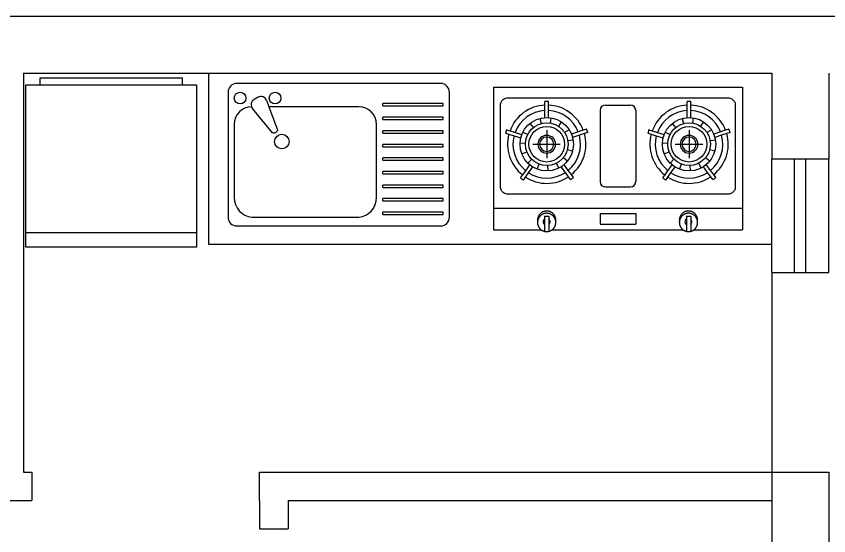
# Model space of a CAD drawing. Header units: centimetres. Extents: x 961 to 1761, y 3059 to 3784.
# Drawn here: x 1330.8 to 1616.3, y 3602 to 3784.4 of the extents above; entities that cross this region are included whole.
import ezdxf

# ---------------------------------------------------------------- set-up
doc = ezdxf.new("R2010")
doc.units = ezdxf.units.CM
doc.layers.add('傢俱', color=7, linetype='Continuous', plot=False)

# ---------------------------------------------------------------- blocks, each defined once
blk = doc.blocks.new('冰箱')
for p, q in [((-25.63, -4.06), (-25.63, -1.56)), ((-25.63, -1.56), (24.4, -1.56)), ((24.4, -4.06), (24.4, -1.56)), ((-30.61, -4.06), (-25.63, -4.06)), ((-30.61, -59.06), (-30.61, -4.06)), ((-25.63, -4.06), (24.4, -4.06)), ((24.4, -4.06), (29.39, -4.06)), ((29.39, -4.06), (29.39, -59.06)), ((29.39, -56.06), (-30.61, -56.06)), ((-30.61, -61.06), (-30.61, -59.06)), ((29.39, -59.06), (29.39, -61.06)), ((29.39, -61.06), (-30.61, -61.06))]:
    blk.add_line(p, q)
blk = doc.blocks.new('K2')
at = {"color": 0}
for p, q in [((36.94, 48.08), (-34.7, 48.08)), ((-37.78, 45), (-37.78, 1.15)), ((-27.18, 43.23), (-28.61, 42.4)), ((40.02, 1.15), (40.02, 45)), ((-24.24, 42.17), (-23.38, 39.88)), ((37.82, 41.01), (16.61, 41.01)), ((16.61, 40.18), (16.61, 41.01)), ((16.61, 40.18), (37.82, 40.18)), ((37.82, 40.18), (37.82, 41.01)), ((-22.12, 30.76), (-29.17, 39.32)), ((8.23, 39.88), (-23.38, 39.88)), ((-23.38, 39.88), (-20.34, 31.78)), ((37.82, 36.24), (16.61, 36.24)), ((16.61, 35.41), (16.61, 36.24)), ((16.61, 35.41), (37.82, 35.41)), ((37.82, 35.41), (37.82, 36.24)), ((-35.59, 33.72), (-35.59, 8.08)), ((-20.47, 31.42), (-20.57, 31.26)), ((-20.4, 31.6), (-20.47, 31.42)), ((-20.34, 31.78), (-20.4, 31.6)), ((14.38, 8.08), (14.38, 33.72)), ((37.82, 31.48), (16.61, 31.48)), ((16.61, 30.65), (16.61, 31.48)), ((37.82, 30.65), (37.82, 31.48)), ((-21.93, 30.71), (-22.12, 30.76)), ((-21.74, 30.69), (-21.93, 30.71)), ((-21.55, 30.69), (-21.74, 30.69)), ((-21.36, 30.73), (-21.55, 30.69)), ((-21.17, 30.79), (-21.36, 30.73)), ((-21, 30.87), (-21.17, 30.79)), ((-20.84, 30.98), (-21, 30.87)), ((-20.7, 31.11), (-20.84, 30.98)), ((-20.57, 31.26), (-20.7, 31.11)), ((16.61, 30.65), (37.82, 30.65)), ((37.82, 26.71), (16.61, 26.71)), ((16.61, 25.88), (16.61, 26.71)), ((16.61, 25.88), (37.82, 25.88)), ((37.82, 25.88), (37.82, 26.71)), ((37.82, 21.95), (16.61, 21.95)), ((16.61, 21.12), (16.61, 21.95)), ((16.61, 21.12), (37.82, 21.12)), ((37.82, 21.12), (37.82, 21.95)), ((37.82, 17.18), (16.61, 17.18)), ((16.61, 16.35), (16.61, 17.18)), ((37.82, 16.35), (37.82, 17.18)), ((16.61, 16.35), (37.82, 16.35)), ((37.82, 12.42), (16.61, 12.42)), ((16.61, 11.59), (16.61, 12.42)), ((16.61, 11.59), (37.82, 11.59)), ((37.82, 11.59), (37.82, 12.42)), ((37.82, 7.65), (16.61, 7.65)), ((16.61, 6.82), (16.61, 7.65)), ((16.61, 6.82), (37.82, 6.82)), ((37.82, 6.82), (37.82, 7.65)), ((37.82, 2.89), (16.61, 2.89)), ((16.61, 2.06), (16.61, 2.89)), ((37.82, 2.06), (37.82, 2.89)), ((-29.44, 1.15), (8.23, 1.15)), ((16.61, 2.06), (37.82, 2.06)), ((-34.7, -1.93), (36.94, -1.93))]:
    blk.add_line(p, q, dxfattribs=at)
for centre, radius in [((-33.54, 42.95), 2.05), ((-21.23, 42.95), 2.05), ((-18.87, 27.67), 2.56)]:
    blk.add_circle(centre, radius, dxfattribs=at)
for centre, radius, start, end in [((-34.7, 45), 3.08, 90, 180), ((36.94, 45), 3.08, 360, 90), ((-26.16, 41.45), 2.05, 20.5377, 120), ((-27.59, 40.63), 2.05, 120, 219.4623), ((-29.44, 33.72), 6.15, 90, 180), ((8.23, 33.72), 6.15, 0, 90), ((-28.73, 7.97), 6.86, 179.0955, 264.1006), ((7.53, 7.97), 6.86, 275.8994, 0.9045), ((-34.7, 1.15), 3.08, 180, 270), ((36.94, 1.15), 3.08, 270, 0)]:
    blk.add_arc(centre, radius, start, end, dxfattribs=at)
blk = doc.blocks.new('水槽')
blk.add_blockref('K2', (-1.12, -48.08))
blk = doc.blocks.new('瓦斯爐')
for p, q in [((-43.75, 0), (43.75, 0)), ((-43.75, 0), (-43.75, -42.5)), ((43.75, 0), (43.75, -42.5)), ((-41.23, -5.92), (-41.16, -5.6)), ((-41.16, -5.6), (-41.06, -5.29)), ((-41.06, -5.29), (-40.92, -5)), ((-40.92, -5), (-40.73, -4.73)), ((-40.73, -4.73), (-40.52, -4.48)), ((-40.52, -4.48), (-40.27, -4.27)), ((-40.27, -4.27), (-40, -4.08)), ((-40, -4.08), (-39.71, -3.94)), ((-39.71, -3.94), (-39.4, -3.84)), ((-39.4, -3.84), (-39.08, -3.77)), ((-39.08, -3.77), (-38.75, -3.75)), ((-38.75, -3.75), (38.75, -3.75)), ((-25.63, -6.26), (-25.63, -5.01)), ((-24.38, -6.26), (-24.38, -5.01)), ((24.37, -6.26), (24.37, -5.01)), ((25.62, -6.26), (25.62, -5.01)), ((38.75, -3.75), (39.08, -3.77)), ((39.08, -3.77), (39.4, -3.84)), ((39.4, -3.84), (39.71, -3.94)), ((39.71, -3.94), (40, -4.08)), ((40, -4.08), (40.27, -4.27)), ((40.27, -4.27), (40.52, -4.48)), ((40.52, -4.48), (40.73, -4.73)), ((40.73, -4.73), (40.92, -5)), ((40.92, -5), (41.06, -5.29)), ((41.06, -5.29), (41.16, -5.6)), ((41.16, -5.6), (41.23, -5.92)), ((-41.25, -6.25), (-41.23, -5.92)), ((-41.25, -35), (-41.25, -6.25)), ((-25.63, -8.14), (-25.63, -6.26)), ((-25.63, -10.65), (-25.63, -8.14)), ((-24.38, -8.14), (-24.38, -6.26)), ((-24.38, -10.65), (-24.38, -8.14)), ((-6.25, -8.13), (-6.25, -33.12)), ((-4.38, -6.25), (4.38, -6.25)), ((6.25, -8.13), (6.25, -33.12)), ((24.37, -8.14), (24.37, -6.26)), ((24.37, -10.65), (24.37, -8.14)), ((25.62, -8.14), (25.62, -6.26)), ((25.62, -10.65), (25.62, -8.14)), ((41.23, -5.92), (41.25, -6.25)), ((41.25, -6.25), (41.25, -35)), ((-27.43, -10.94), (-26.94, -12.76)), ((-23.53, -10.74), (-23.83, -12.59)), ((22.57, -10.94), (23.06, -12.76)), ((26.47, -10.74), (26.17, -12.59)), ((-30.9, -12.71), (-29.72, -14.17)), ((-19.89, -12.14), (-20.92, -13.71)), ((19.1, -12.71), (20.28, -14.17)), ((30.11, -12.14), (29.08, -13.71)), ((-39.49, -16.07), (-39.48, -16.08)), ((-39.48, -16.08), (-38.29, -16.46)), ((-39.11, -14.88), (-39.1, -14.89)), ((-39.1, -14.89), (-37.91, -15.26)), ((-38.29, -16.46), (-36.5, -17.02)), ((-37.91, -15.26), (-36.12, -15.83)), ((-36.5, -17.02), (-34.11, -17.78)), ((-36.12, -15.83), (-33.73, -16.58)), ((-33.35, -15.74), (-31.68, -16.6)), ((-25, -15.05), (-25, -16.87)), ((-25, -16.87), (-25, -17.5)), ((-17.14, -14.89), (-18.71, -15.92)), ((-13.95, -15.65), (-16.32, -16.45)), ((-13.55, -16.84), (-15.93, -17.63)), ((-12.17, -15.06), (-13.95, -15.65)), ((-11.77, -16.24), (-13.55, -16.84)), ((-10.98, -14.66), (-12.17, -15.06)), ((-10.59, -15.85), (-11.77, -16.24)), ((-10.97, -14.66), (-10.98, -14.66)), ((-10.57, -15.84), (-10.59, -15.85)), ((10.51, -16.07), (10.52, -16.08)), ((10.52, -16.08), (11.71, -16.46)), ((10.89, -14.88), (10.9, -14.89)), ((10.9, -14.89), (12.09, -15.26)), ((11.71, -16.46), (13.5, -17.02)), ((12.09, -15.26), (13.88, -15.83)), ((13.5, -17.02), (15.89, -17.78)), ((13.88, -15.83), (16.27, -16.58)), ((16.65, -15.74), (18.32, -16.6)), ((25, -15.05), (25, -16.87)), ((25, -16.87), (25, -17.5)), ((32.86, -14.89), (31.29, -15.92)), ((36.05, -15.65), (33.68, -16.45)), ((36.45, -16.84), (34.07, -17.63)), ((37.83, -15.06), (36.05, -15.65)), ((38.23, -16.24), (36.45, -16.84)), ((39.02, -14.66), (37.83, -15.06)), ((39.41, -15.85), (38.23, -16.24)), ((39.03, -14.66), (39.02, -14.66)), ((39.43, -15.84), (39.41, -15.85)), ((-34.36, -19.51), (-32.49, -19.61)), ((-25, -17.5), (-25, -22.5)), ((-15.74, -18.53), (-17.59, -18.83)), ((15.64, -19.51), (17.51, -19.61)), ((25, -17.5), (25, -22.5)), ((34.26, -18.53), (32.41, -18.83)), ((-33.75, -23.36), (-32, -22.69)), ((-29.95, -20), (-28.13, -20)), ((-28.13, -20), (-27.5, -20)), ((-27.5, -20), (-22.5, -20)), ((-25, -22.5), (-25, -23.12)), ((-22.5, -20), (-21.88, -20)), ((-21.88, -20), (-20.26, -20)), ((-15.94, -22.43), (-17.76, -21.94)), ((16.25, -23.36), (18, -22.69)), ((20.16, -20), (21.87, -20)), ((21.87, -20), (22.5, -20)), ((22.5, -20), (27.5, -20)), ((25, -22.5), (25, -23.12)), ((27.5, -20), (28.12, -20)), ((28.12, -20), (29.84, -20)), ((34.06, -22.43), (32.24, -21.94)), ((-31.63, -26.63), (-30.3, -25.3)), ((-25, -23.12), (-25, -24.95)), ((-17.71, -25.9), (-19.17, -24.72)), ((18.37, -26.63), (19.7, -25.3)), ((25, -23.12), (25, -24.95)), ((32.29, -25.9), (30.83, -24.72)), ((-32.4, -29.29), (-30.95, -27.25)), ((-31.38, -30.01), (-29.93, -27.97)), ((-28.36, -28.75), (-27.69, -27)), ((-24.51, -29.36), (-24.61, -27.49)), ((-20.74, -28.35), (-21.6, -26.68)), ((-18.46, -29.91), (-19.94, -27.89)), ((-17.45, -29.17), (-18.94, -27.15)), ((17.6, -29.29), (19.05, -27.25)), ((18.62, -30.01), (20.07, -27.97)), ((21.64, -28.75), (22.31, -27)), ((25.49, -29.36), (25.39, -27.49)), ((29.26, -28.35), (28.4, -26.68)), ((31.54, -29.91), (30.06, -27.89)), ((32.55, -29.17), (31.06, -27.15)), ((-34.22, -31.83), (-33.49, -30.81)), ((-33.49, -30.81), (-32.4, -29.29)), ((-32.48, -31.54), (-31.38, -30.01)), ((-17.34, -31.42), (-18.46, -29.91)), ((-16.34, -30.68), (-17.45, -29.17)), ((-15.59, -31.68), (-16.34, -30.68)), ((15.78, -31.83), (16.51, -30.81)), ((16.51, -30.81), (17.6, -29.29)), ((17.52, -31.54), (18.62, -30.01)), ((32.66, -31.42), (31.54, -29.91)), ((33.66, -30.68), (32.55, -29.17)), ((34.41, -31.68), (33.66, -30.68)), ((-34.23, -31.84), (-34.22, -31.83)), ((-33.21, -32.57), (-33.2, -32.56)), ((-33.2, -32.56), (-32.48, -31.54)), ((-16.6, -32.43), (-17.34, -31.42)), ((-16.59, -32.44), (-16.6, -32.43)), ((-15.58, -31.69), (-15.59, -31.68)), ((15.77, -31.84), (15.78, -31.83)), ((16.79, -32.57), (16.8, -32.56)), ((16.8, -32.56), (17.52, -31.54)), ((33.4, -32.43), (32.66, -31.42)), ((33.41, -32.44), (33.4, -32.43)), ((34.42, -31.69), (34.41, -31.68)), ((-41.23, -35.33), (-41.25, -35)), ((-41.16, -35.65), (-41.23, -35.33)), ((-41.06, -35.96), (-41.16, -35.65)), ((-40.92, -36.25), (-41.06, -35.96)), ((-40.73, -36.52), (-40.92, -36.25)), ((-40.52, -36.77), (-40.73, -36.52)), ((-40.27, -36.98), (-40.52, -36.77)), ((-40, -37.17), (-40.27, -36.98)), ((-4.38, -35), (4.38, -35)), ((40.27, -36.98), (40, -37.17)), ((40.52, -36.77), (40.27, -36.98)), ((40.73, -36.52), (40.52, -36.77)), ((40.92, -36.25), (40.73, -36.52)), ((41.06, -35.96), (40.92, -36.25)), ((41.16, -35.65), (41.06, -35.96)), ((41.23, -35.33), (41.16, -35.65)), ((41.25, -35), (41.23, -35.33)), ((-39.71, -37.31), (-40, -37.17)), ((-39.4, -37.41), (-39.71, -37.31)), ((-39.08, -37.48), (-39.4, -37.41)), ((-38.75, -37.5), (-39.08, -37.48)), ((38.75, -37.5), (-38.75, -37.5)), ((39.08, -37.48), (38.75, -37.5)), ((39.4, -37.41), (39.08, -37.48)), ((39.71, -37.31), (39.4, -37.41)), ((40, -37.17), (39.71, -37.31)), ((-43.75, -42.5), (43.75, -42.5)), ((-43.75, -42.5), (-43.75, -50)), ((43.75, -42.5), (43.75, -50)), ((-28.07, -45.64), (-28.1, -45.74)), ((-28.03, -45.54), (-28.07, -45.64)), ((-27.99, -45.44), (-28.03, -45.54)), ((-27.95, -45.34), (-27.99, -45.44)), ((-27.91, -45.25), (-27.95, -45.34)), ((-27.86, -45.16), (-27.91, -45.25)), ((-27.81, -45.06), (-27.86, -45.16)), ((-27.75, -44.97), (-27.81, -45.06)), ((-27.7, -44.89), (-27.75, -44.97)), ((-27.7, -45.67), (-27.75, -45.76)), ((-27.64, -44.8), (-27.7, -44.89)), ((-27.64, -45.59), (-27.7, -45.67)), ((-27.57, -44.71), (-27.64, -44.8)), ((-27.57, -45.5), (-27.64, -45.59)), ((-27.51, -44.63), (-27.57, -44.71)), ((-27.51, -45.42), (-27.57, -45.5)), ((-27.44, -44.55), (-27.51, -44.63)), ((-27.44, -45.34), (-27.51, -45.42)), ((-27.37, -44.47), (-27.44, -44.55)), ((-27.37, -45.26), (-27.44, -45.34)), ((-27.3, -44.4), (-27.37, -44.47)), ((-27.3, -45.19), (-27.37, -45.26)), ((-27.22, -44.33), (-27.3, -44.4)), ((-27.22, -45.11), (-27.3, -45.19)), ((-27.14, -44.26), (-27.22, -44.33)), ((-27.14, -45.04), (-27.22, -45.11)), ((-27.06, -44.19), (-27.14, -44.26)), ((-27.06, -44.97), (-27.14, -45.04)), ((-26.98, -44.12), (-27.06, -44.19)), ((-26.98, -44.91), (-27.06, -44.97)), ((-26.9, -44.06), (-26.98, -44.12)), ((-26.9, -44.85), (-26.98, -44.91)), ((-26.81, -44), (-26.9, -44.06)), ((-26.81, -44.79), (-26.9, -44.85)), ((-26.72, -43.94), (-26.81, -44)), ((-26.72, -44.73), (-26.81, -44.79)), ((-26.63, -43.89), (-26.72, -43.94)), ((-26.63, -44.68), (-26.72, -44.73)), ((-26.54, -43.84), (-26.63, -43.89)), ((-26.54, -44.63), (-26.63, -44.68)), ((-26.45, -43.79), (-26.54, -43.84)), ((-26.45, -44.58), (-26.54, -44.63)), ((-26.35, -43.74), (-26.45, -43.79)), ((-26.35, -44.53), (-26.45, -44.58)), ((-26.26, -43.7), (-26.35, -43.74)), ((-26.26, -44.49), (-26.35, -44.53)), ((-26.16, -43.66), (-26.26, -43.7)), ((-26.16, -44.45), (-26.26, -44.49)), ((-26.06, -43.63), (-26.16, -43.66)), ((-26.06, -44.42), (-26.16, -44.45)), ((-25.96, -43.6), (-26.06, -43.63)), ((-25.96, -44.38), (-26.06, -44.42)), ((-25.86, -43.57), (-25.96, -43.6)), ((-25.86, -44.36), (-25.96, -44.38)), ((-25.76, -43.54), (-25.86, -43.57)), ((-25.76, -44.33), (-25.86, -44.36)), ((-25.65, -43.52), (-25.76, -43.54)), ((-25.65, -44.31), (-25.76, -44.33)), ((-25.75, -45.29), (-24.25, -45.29)), ((-25.75, -45.29), (-25.75, -46.24)), ((-25.55, -43.5), (-25.65, -43.52)), ((-25.55, -44.29), (-25.65, -44.31)), ((-25.45, -43.49), (-25.55, -43.5)), ((-25.45, -44.27), (-25.55, -44.29)), ((-25.34, -43.47), (-25.45, -43.49)), ((-25.34, -44.26), (-25.45, -44.27)), ((-25.24, -43.47), (-25.34, -43.47)), ((-25.24, -44.25), (-25.34, -44.26)), ((-25.13, -43.46), (-25.24, -43.47)), ((-25.13, -44.25), (-25.24, -44.25)), ((-25.03, -43.46), (-25.13, -43.46)), ((-25.03, -44.25), (-25.13, -44.25)), ((-24.92, -43.46), (-25.03, -43.46)), ((-24.92, -44.25), (-25.03, -44.25)), ((-24.82, -43.47), (-24.92, -43.46)), ((-24.82, -44.25), (-24.92, -44.25)), ((-24.71, -43.47), (-24.82, -43.47)), ((-24.71, -44.26), (-24.82, -44.25)), ((-24.61, -43.49), (-24.71, -43.47)), ((-24.61, -44.27), (-24.71, -44.26)), ((-24.5, -43.5), (-24.61, -43.49)), ((-24.5, -44.29), (-24.61, -44.27)), ((-24.4, -43.52), (-24.5, -43.5)), ((-24.4, -44.31), (-24.5, -44.29)), ((-24.3, -43.54), (-24.4, -43.52)), ((-24.3, -44.33), (-24.4, -44.31)), ((-24.2, -43.57), (-24.3, -43.54)), ((-24.2, -44.36), (-24.3, -44.33)), ((-24.25, -45.29), (-24.25, -46.32)), ((-24.1, -43.6), (-24.2, -43.57)), ((-24.1, -44.38), (-24.2, -44.36)), ((-24, -43.63), (-24.1, -43.6)), ((-24, -44.42), (-24.1, -44.38)), ((-23.9, -43.66), (-24, -43.63)), ((-23.9, -44.45), (-24, -44.42)), ((-23.8, -43.7), (-23.9, -43.66)), ((-23.8, -44.49), (-23.9, -44.45)), ((-23.7, -43.74), (-23.8, -43.7)), ((-23.7, -44.53), (-23.8, -44.49)), ((-23.61, -43.79), (-23.7, -43.74)), ((-23.61, -44.58), (-23.7, -44.53)), ((-23.51, -43.84), (-23.61, -43.79)), ((-23.51, -44.63), (-23.61, -44.58)), ((-23.42, -43.89), (-23.51, -43.84)), ((-23.42, -44.68), (-23.51, -44.63)), ((-23.33, -43.94), (-23.42, -43.89)), ((-23.33, -44.73), (-23.42, -44.68)), ((-23.24, -44), (-23.33, -43.94)), ((-23.24, -44.79), (-23.33, -44.73)), ((-23.16, -44.06), (-23.24, -44)), ((-23.16, -44.85), (-23.24, -44.79)), ((-23.07, -44.12), (-23.16, -44.06)), ((-23.07, -44.91), (-23.16, -44.85)), ((-22.99, -44.19), (-23.07, -44.12)), ((-22.99, -44.97), (-23.07, -44.91)), ((-22.91, -44.26), (-22.99, -44.19)), ((-22.91, -45.04), (-22.99, -44.97)), ((-22.83, -44.33), (-22.91, -44.26)), ((-22.83, -45.11), (-22.91, -45.04)), ((-22.76, -44.4), (-22.83, -44.33)), ((-22.76, -45.19), (-22.83, -45.11)), ((-22.68, -44.47), (-22.76, -44.4)), ((-22.68, -45.26), (-22.76, -45.19)), ((-22.61, -44.55), (-22.68, -44.47)), ((-22.61, -45.34), (-22.68, -45.26)), ((-22.55, -44.63), (-22.61, -44.55)), ((-22.55, -45.42), (-22.61, -45.34)), ((-22.48, -44.71), (-22.55, -44.63)), ((-22.48, -45.5), (-22.55, -45.42)), ((-22.42, -44.8), (-22.48, -44.71)), ((-22.42, -45.59), (-22.48, -45.5)), ((-22.36, -44.89), (-22.42, -44.8)), ((-22.36, -45.67), (-22.42, -45.59)), ((-22.3, -44.97), (-22.36, -44.89)), ((-22.3, -45.76), (-22.36, -45.67)), ((-22.25, -45.06), (-22.3, -44.97)), ((-22.2, -45.16), (-22.25, -45.06)), ((-22.15, -45.25), (-22.2, -45.16)), ((-22.1, -45.34), (-22.15, -45.25)), ((-22.06, -45.44), (-22.1, -45.34)), ((-22.02, -45.54), (-22.06, -45.44)), ((-21.99, -45.64), (-22.02, -45.54)), ((-21.95, -45.74), (-21.99, -45.64)), ((-6.25, -44.31), (6.25, -44.31)), ((-6.25, -44.31), (-6.25, -48.06)), ((6.25, -44.31), (6.25, -48.06)), ((21.75, -45.64), (21.72, -45.74)), ((21.79, -45.54), (21.75, -45.64)), ((21.83, -45.44), (21.79, -45.54)), ((21.87, -45.34), (21.83, -45.44)), ((21.91, -45.25), (21.87, -45.34)), ((21.96, -45.16), (21.91, -45.25)), ((22.01, -45.06), (21.96, -45.16)), ((22.07, -44.97), (22.01, -45.06)), ((22.12, -44.89), (22.07, -44.97)), ((22.12, -45.67), (22.07, -45.76)), ((22.18, -44.8), (22.12, -44.89)), ((22.18, -45.59), (22.12, -45.67)), ((22.25, -44.71), (22.18, -44.8)), ((22.25, -45.5), (22.18, -45.59)), ((22.31, -44.63), (22.25, -44.71)), ((22.31, -45.42), (22.25, -45.5)), ((22.38, -44.55), (22.31, -44.63)), ((22.38, -45.34), (22.31, -45.42)), ((22.45, -44.47), (22.38, -44.55)), ((22.45, -45.26), (22.38, -45.34)), ((22.52, -44.4), (22.45, -44.47)), ((22.52, -45.19), (22.45, -45.26)), ((22.6, -44.33), (22.52, -44.4)), ((22.6, -45.11), (22.52, -45.19)), ((22.68, -44.26), (22.6, -44.33)), ((22.68, -45.04), (22.6, -45.11)), ((22.76, -44.19), (22.68, -44.26)), ((22.76, -44.97), (22.68, -45.04)), ((22.84, -44.12), (22.76, -44.19)), ((22.84, -44.91), (22.76, -44.97)), ((22.92, -44.06), (22.84, -44.12)), ((22.92, -44.85), (22.84, -44.91)), ((23.01, -44), (22.92, -44.06)), ((23.01, -44.79), (22.92, -44.85)), ((23.1, -43.94), (23.01, -44)), ((23.1, -44.73), (23.01, -44.79)), ((23.19, -43.89), (23.1, -43.94)), ((23.19, -44.68), (23.1, -44.73)), ((23.28, -43.84), (23.19, -43.89)), ((23.28, -44.63), (23.19, -44.68)), ((23.37, -43.79), (23.28, -43.84)), ((23.37, -44.58), (23.28, -44.63)), ((23.47, -43.74), (23.37, -43.79)), ((23.47, -44.53), (23.37, -44.58)), ((23.57, -43.7), (23.47, -43.74)), ((23.57, -44.49), (23.47, -44.53)), ((23.66, -43.66), (23.57, -43.7)), ((23.66, -44.45), (23.57, -44.49)), ((23.76, -43.63), (23.66, -43.66)), ((23.76, -44.42), (23.66, -44.45)), ((23.86, -43.6), (23.76, -43.63)), ((23.86, -44.38), (23.76, -44.42)), ((23.96, -43.57), (23.86, -43.6)), ((23.96, -44.36), (23.86, -44.38)), ((24.07, -43.54), (23.96, -43.57)), ((24.07, -44.33), (23.96, -44.36)), ((24.17, -43.52), (24.07, -43.54)), ((24.17, -44.31), (24.07, -44.33)), ((24.07, -45.29), (24.07, -46.24)), ((24.07, -45.29), (25.57, -45.29)), ((24.27, -43.5), (24.17, -43.52)), ((24.27, -44.29), (24.17, -44.31)), ((24.38, -43.49), (24.27, -43.5)), ((24.38, -44.27), (24.27, -44.29)), ((24.48, -43.47), (24.38, -43.49)), ((24.48, -44.26), (24.38, -44.27)), ((24.58, -43.47), (24.48, -43.47)), ((24.58, -44.25), (24.48, -44.26)), ((24.69, -43.46), (24.58, -43.47)), ((24.69, -44.25), (24.58, -44.25)), ((24.79, -43.46), (24.69, -43.46)), ((24.79, -44.25), (24.69, -44.25)), ((24.9, -43.46), (24.79, -43.46)), ((24.9, -44.25), (24.79, -44.25)), ((25, -43.47), (24.9, -43.46)), ((25, -44.25), (24.9, -44.25)), ((25.11, -43.47), (25, -43.47)), ((25.11, -44.26), (25, -44.25)), ((25.21, -43.49), (25.11, -43.47)), ((25.21, -44.27), (25.11, -44.26)), ((25.32, -43.5), (25.21, -43.49)), ((25.32, -44.29), (25.21, -44.27)), ((25.42, -43.52), (25.32, -43.5)), ((25.42, -44.31), (25.32, -44.29)), ((25.52, -43.54), (25.42, -43.52)), ((25.52, -44.33), (25.42, -44.31)), ((25.63, -43.57), (25.52, -43.54)), ((25.63, -44.36), (25.52, -44.33)), ((25.57, -45.29), (25.57, -46.32)), ((25.73, -43.6), (25.63, -43.57)), ((25.73, -44.38), (25.63, -44.36)), ((25.83, -43.63), (25.73, -43.6)), ((25.83, -44.42), (25.73, -44.38)), ((25.93, -43.66), (25.83, -43.63)), ((25.93, -44.45), (25.83, -44.42)), ((26.02, -43.7), (25.93, -43.66)), ((26.02, -44.49), (25.93, -44.45)), ((26.12, -43.74), (26.02, -43.7)), ((26.12, -44.53), (26.02, -44.49)), ((26.21, -43.79), (26.12, -43.74)), ((26.21, -44.58), (26.12, -44.53)), ((26.31, -43.84), (26.21, -43.79)), ((26.31, -44.63), (26.21, -44.58)), ((26.4, -43.89), (26.31, -43.84)), ((26.4, -44.68), (26.31, -44.63)), ((26.49, -43.94), (26.4, -43.89)), ((26.49, -44.73), (26.4, -44.68)), ((26.58, -44), (26.49, -43.94)), ((26.58, -44.79), (26.49, -44.73)), ((26.66, -44.06), (26.58, -44)), ((26.66, -44.85), (26.58, -44.79)), ((26.75, -44.12), (26.66, -44.06)), ((26.75, -44.91), (26.66, -44.85)), ((26.83, -44.19), (26.75, -44.12)), ((26.83, -44.97), (26.75, -44.91)), ((26.91, -44.26), (26.83, -44.19)), ((26.91, -45.04), (26.83, -44.97)), ((26.99, -44.33), (26.91, -44.26)), ((26.99, -45.11), (26.91, -45.04)), ((27.07, -44.4), (26.99, -44.33)), ((27.07, -45.19), (26.99, -45.11)), ((27.14, -44.47), (27.07, -44.4)), ((27.14, -45.26), (27.07, -45.19)), ((27.21, -44.55), (27.14, -44.47)), ((27.21, -45.34), (27.14, -45.26)), ((27.28, -44.63), (27.21, -44.55)), ((27.28, -45.42), (27.21, -45.34)), ((27.34, -44.71), (27.28, -44.63)), ((27.34, -45.5), (27.28, -45.42)), ((27.4, -44.8), (27.34, -44.71)), ((27.4, -45.59), (27.34, -45.5)), ((27.46, -44.89), (27.4, -44.8)), ((27.46, -45.67), (27.4, -45.59)), ((27.52, -44.97), (27.46, -44.89)), ((27.52, -45.76), (27.46, -45.67)), ((27.58, -45.06), (27.52, -44.97)), ((27.63, -45.16), (27.58, -45.06)), ((27.67, -45.25), (27.63, -45.16)), ((27.72, -45.34), (27.67, -45.25)), ((27.76, -45.44), (27.72, -45.34)), ((27.8, -45.54), (27.76, -45.44)), ((27.84, -45.64), (27.8, -45.54)), ((27.87, -45.74), (27.84, -45.64)), ((-28.23, -46.46), (-28.24, -46.56)), ((-28.24, -46.56), (-28.24, -46.67)), ((-28.24, -46.67), (-28.24, -46.7)), ((-28.24, -46.7), (-28.24, -46.74)), ((-28.24, -46.74), (-28.24, -46.77)), ((-28.24, -46.77), (-28.24, -46.8)), ((-28.24, -46.8), (-28.23, -46.83)), ((-28.23, -47.25), (-28.24, -47.35)), ((-28.24, -47.35), (-28.24, -47.46)), ((-28.24, -47.46), (-28.24, -47.56)), ((-28.24, -47.56), (-28.23, -47.67)), ((-28.22, -46.35), (-28.23, -46.46)), ((-28.23, -46.83), (-28.23, -46.87)), ((-28.23, -46.87), (-28.23, -46.9)), ((-28.23, -46.9), (-28.23, -46.93)), ((-28.23, -46.93), (-28.22, -46.97)), ((-28.22, -47.14), (-28.23, -47.25)), ((-28.23, -47.67), (-28.22, -47.77)), ((-28.21, -46.25), (-28.22, -46.35)), ((-28.22, -46.97), (-28.22, -47)), ((-28.22, -47), (-28.22, -47.03)), ((-28.22, -47.03), (-28.21, -47.06)), ((-28.21, -47.06), (-28.22, -47.14)), ((-28.22, -47.77), (-28.21, -47.88)), ((-28.2, -46.15), (-28.21, -46.25)), ((-28.2, -46.93), (-28.21, -47.04)), ((-28.21, -47.04), (-28.21, -47.06)), ((-28.21, -47.88), (-28.2, -47.98)), ((-28.18, -46.04), (-28.2, -46.15)), ((-28.18, -46.83), (-28.2, -46.93)), ((-28.2, -47.98), (-28.18, -48.08)), ((-28.15, -45.94), (-28.18, -46.04)), ((-28.15, -46.73), (-28.18, -46.83)), ((-28.18, -48.08), (-28.15, -48.19)), ((-28.13, -45.84), (-28.15, -45.94)), ((-28.13, -46.63), (-28.15, -46.73)), ((-28.15, -48.19), (-28.13, -48.29)), ((-28.1, -45.74), (-28.13, -45.84)), ((-28.1, -46.52), (-28.13, -46.63)), ((-28.13, -48.29), (-28.1, -48.39)), ((-28.07, -46.42), (-28.1, -46.52)), ((-28.1, -48.39), (-28.07, -48.49)), ((-28.03, -46.33), (-28.07, -46.42)), ((-28.07, -48.49), (-28.03, -48.59)), ((-27.99, -46.23), (-28.03, -46.33)), ((-27.95, -46.13), (-27.99, -46.23)), ((-27.91, -46.04), (-27.95, -46.13)), ((-27.86, -45.94), (-27.91, -46.04)), ((-27.81, -45.85), (-27.86, -45.94)), ((-27.75, -45.76), (-27.81, -45.85)), ((-25.75, -46.24), (-25.75, -48.23)), ((-25.75, -48.23), (-25.75, -50.59)), ((-24.25, -46.32), (-24.25, -48.15)), ((-24.25, -48.15), (-24.25, -50.57)), ((-22.25, -45.85), (-22.3, -45.76)), ((-22.2, -45.94), (-22.25, -45.85)), ((-22.15, -46.04), (-22.2, -45.94)), ((-22.1, -46.13), (-22.15, -46.04)), ((-22.06, -46.23), (-22.1, -46.13)), ((-22.02, -46.33), (-22.06, -46.23)), ((-21.99, -46.42), (-22.02, -46.33)), ((-22.02, -48.59), (-21.99, -48.49)), ((-21.95, -46.52), (-21.99, -46.42)), ((-21.99, -48.49), (-21.95, -48.39)), ((-21.93, -45.84), (-21.95, -45.74)), ((-21.93, -46.63), (-21.95, -46.52)), ((-21.95, -48.39), (-21.93, -48.29)), ((-21.9, -45.94), (-21.93, -45.84)), ((-21.9, -46.73), (-21.93, -46.63)), ((-21.93, -48.29), (-21.9, -48.19)), ((-21.88, -46.04), (-21.9, -45.94)), ((-21.88, -46.83), (-21.9, -46.73)), ((-21.9, -48.19), (-21.88, -48.08)), ((-21.86, -46.15), (-21.88, -46.04)), ((-21.86, -46.93), (-21.88, -46.83)), ((-21.88, -48.08), (-21.86, -47.98)), ((-21.84, -46.25), (-21.86, -46.15)), ((-21.84, -47.04), (-21.86, -46.93)), ((-21.86, -47.98), (-21.84, -47.88)), ((-21.83, -46.35), (-21.84, -46.25)), ((-21.84, -47.03), (-21.83, -47)), ((-21.84, -47.06), (-21.84, -47.03)), ((-21.84, -47.06), (-21.84, -47.04)), ((-21.83, -47.14), (-21.84, -47.06)), ((-21.84, -47.88), (-21.83, -47.77)), ((-21.82, -46.46), (-21.83, -46.35)), ((-21.83, -46.93), (-21.82, -46.9)), ((-21.83, -46.97), (-21.83, -46.93)), ((-21.83, -47), (-21.83, -46.97)), ((-21.82, -47.25), (-21.83, -47.14)), ((-21.83, -47.77), (-21.82, -47.67)), ((-21.82, -46.56), (-21.82, -46.46)), ((-21.82, -46.67), (-21.82, -46.56)), ((-21.82, -46.7), (-21.82, -46.67)), ((-21.82, -46.74), (-21.82, -46.7)), ((-21.82, -46.77), (-21.82, -46.74)), ((-21.82, -46.8), (-21.82, -46.77)), ((-21.82, -46.83), (-21.82, -46.8)), ((-21.82, -46.87), (-21.82, -46.83)), ((-21.82, -46.9), (-21.82, -46.87)), ((-21.82, -47.35), (-21.82, -47.25)), ((-21.82, -47.46), (-21.82, -47.35)), ((-21.82, -47.56), (-21.82, -47.46)), ((-21.82, -47.67), (-21.82, -47.56)), ((-6.25, -48.06), (6.25, -48.06)), ((21.59, -46.56), (21.58, -46.67)), ((21.58, -46.67), (21.58, -46.7)), ((21.58, -46.7), (21.58, -46.74)), ((21.58, -46.74), (21.59, -46.77)), ((21.59, -47.35), (21.58, -47.46)), ((21.58, -47.46), (21.59, -47.56)), ((21.6, -46.35), (21.59, -46.46)), ((21.59, -46.46), (21.59, -46.56)), ((21.59, -46.77), (21.59, -46.8)), ((21.59, -46.8), (21.59, -46.83)), ((21.59, -46.83), (21.59, -46.87)), ((21.59, -46.87), (21.59, -46.9)), ((21.59, -46.9), (21.59, -46.93)), ((21.59, -46.93), (21.6, -46.97)), ((21.6, -47.14), (21.59, -47.25)), ((21.59, -47.25), (21.59, -47.35)), ((21.59, -47.56), (21.59, -47.67)), ((21.59, -47.67), (21.6, -47.77)), ((21.61, -46.25), (21.6, -46.35)), ((21.6, -46.97), (21.6, -47)), ((21.6, -47), (21.6, -47.03)), ((21.6, -47.03), (21.61, -47.06)), ((21.61, -47.06), (21.6, -47.14)), ((21.6, -47.77), (21.61, -47.88)), ((21.63, -46.15), (21.61, -46.25)), ((21.63, -46.93), (21.61, -47.04)), ((21.61, -47.04), (21.61, -47.06)), ((21.61, -47.88), (21.63, -47.98)), ((21.65, -46.04), (21.63, -46.15)), ((21.65, -46.83), (21.63, -46.93)), ((21.63, -47.98), (21.65, -48.08)), ((21.67, -45.94), (21.65, -46.04)), ((21.67, -46.73), (21.65, -46.83)), ((21.65, -48.08), (21.67, -48.19)), ((21.69, -45.84), (21.67, -45.94)), ((21.69, -46.63), (21.67, -46.73)), ((21.67, -48.19), (21.69, -48.29)), ((21.72, -45.74), (21.69, -45.84)), ((21.72, -46.52), (21.69, -46.63)), ((21.69, -48.29), (21.72, -48.39)), ((21.75, -46.42), (21.72, -46.52)), ((21.72, -48.39), (21.75, -48.49)), ((21.79, -46.33), (21.75, -46.42)), ((21.75, -48.49), (21.79, -48.59)), ((21.83, -46.23), (21.79, -46.33)), ((21.87, -46.13), (21.83, -46.23)), ((21.91, -46.04), (21.87, -46.13)), ((21.96, -45.94), (21.91, -46.04)), ((22.01, -45.85), (21.96, -45.94)), ((22.07, -45.76), (22.01, -45.85)), ((24.07, -46.24), (24.07, -48.23)), ((24.07, -48.23), (24.07, -50.59)), ((25.57, -46.32), (25.57, -48.15)), ((25.57, -48.15), (25.57, -50.57)), ((27.58, -45.85), (27.52, -45.76)), ((27.63, -45.94), (27.58, -45.85)), ((27.67, -46.04), (27.63, -45.94)), ((27.72, -46.13), (27.67, -46.04)), ((27.76, -46.23), (27.72, -46.13)), ((27.8, -46.33), (27.76, -46.23)), ((27.84, -46.42), (27.8, -46.33)), ((27.8, -48.59), (27.84, -48.49)), ((27.87, -46.52), (27.84, -46.42)), ((27.84, -48.49), (27.87, -48.39)), ((27.9, -45.84), (27.87, -45.74)), ((27.9, -46.63), (27.87, -46.52)), ((27.87, -48.39), (27.9, -48.29)), ((27.92, -45.94), (27.9, -45.84)), ((27.92, -46.73), (27.9, -46.63)), ((27.9, -48.29), (27.92, -48.19)), ((27.94, -46.04), (27.92, -45.94)), ((27.94, -46.83), (27.92, -46.73)), ((27.92, -48.19), (27.94, -48.08)), ((27.96, -46.15), (27.94, -46.04)), ((27.96, -46.93), (27.94, -46.83)), ((27.94, -48.08), (27.96, -47.98)), ((27.98, -46.25), (27.96, -46.15)), ((27.98, -47.04), (27.96, -46.93)), ((27.96, -47.98), (27.98, -47.88)), ((27.99, -46.35), (27.98, -46.25)), ((27.98, -47.06), (27.99, -47.03)), ((27.98, -47.06), (27.98, -47.04)), ((27.99, -47.14), (27.98, -47.06)), ((27.98, -47.88), (27.99, -47.77)), ((28, -46.46), (27.99, -46.35)), ((27.99, -46.93), (28, -46.9)), ((27.99, -46.97), (27.99, -46.93)), ((27.99, -47), (27.99, -46.97)), ((27.99, -47.03), (27.99, -47)), ((28, -47.25), (27.99, -47.14)), ((27.99, -47.77), (28, -47.67)), ((28, -46.56), (28, -46.46)), ((28.01, -46.67), (28, -46.56)), ((28, -46.74), (28.01, -46.7)), ((28, -46.77), (28, -46.74)), ((28, -46.8), (28, -46.77)), ((28, -46.83), (28, -46.8)), ((28, -46.87), (28, -46.83)), ((28, -46.9), (28, -46.87)), ((28, -47.35), (28, -47.25)), ((28.01, -47.46), (28, -47.35)), ((28, -47.56), (28.01, -47.46)), ((28, -47.67), (28, -47.56)), ((28.01, -46.7), (28.01, -46.67)), ((-43.75, -50), (-26.99, -50)), ((-28.03, -48.59), (-27.99, -48.69)), ((-27.99, -48.69), (-27.95, -48.78)), ((-27.95, -48.78), (-27.91, -48.88)), ((-27.91, -48.88), (-27.86, -48.97)), ((-27.86, -48.97), (-27.81, -49.06)), ((-27.81, -49.06), (-27.75, -49.15)), ((-27.75, -49.15), (-27.7, -49.24)), ((-27.7, -49.24), (-27.64, -49.33)), ((-27.64, -49.33), (-27.57, -49.41)), ((-27.57, -49.41), (-27.51, -49.49)), ((-27.51, -49.49), (-27.44, -49.57)), ((-27.44, -49.57), (-27.37, -49.65)), ((-27.37, -49.65), (-27.3, -49.73)), ((-27.3, -49.73), (-27.22, -49.8)), ((-27.22, -49.8), (-27.14, -49.87)), ((-27.14, -49.87), (-27.06, -49.94)), ((-27.06, -49.94), (-26.99, -50)), ((-26.99, -50), (-26.98, -50)), ((-26.98, -50), (-26.9, -50.07)), ((-26.9, -50.07), (-26.81, -50.13)), ((-26.81, -50.13), (-26.72, -50.18)), ((-26.72, -50.18), (-26.63, -50.24)), ((-26.63, -50.24), (-26.54, -50.29)), ((-26.54, -50.29), (-26.45, -50.34)), ((-26.45, -50.34), (-26.35, -50.38)), ((-26.35, -50.38), (-26.26, -50.42)), ((-26.26, -50.42), (-26.16, -50.46)), ((-26.16, -50.46), (-26.06, -50.5)), ((-26.06, -50.5), (-25.96, -50.53)), ((-25.96, -50.53), (-25.86, -50.56)), ((-25.86, -50.56), (-25.76, -50.58)), ((-25.76, -50.58), (-25.75, -50.59)), ((-25.75, -50.59), (-25.65, -50.61)), ((-25.65, -50.61), (-25.55, -50.63)), ((-25.55, -50.63), (-25.45, -50.64)), ((-25.45, -50.64), (-25.34, -50.65)), ((-25.34, -50.65), (-25.24, -50.66)), ((-25.24, -50.66), (-25.13, -50.67)), ((-25.13, -50.67), (-25.03, -50.67)), ((-25.03, -50.67), (-24.92, -50.67)), ((-24.92, -50.67), (-24.82, -50.66)), ((-24.82, -50.66), (-24.71, -50.65)), ((-24.71, -50.65), (-24.61, -50.64)), ((-24.61, -50.64), (-24.5, -50.63)), ((-24.5, -50.63), (-24.4, -50.61)), ((-24.4, -50.61), (-24.3, -50.58)), ((-24.3, -50.58), (-24.25, -50.57)), ((-24.25, -50.57), (-24.2, -50.56)), ((-24.2, -50.56), (-24.1, -50.53)), ((-24.1, -50.53), (-24, -50.5)), ((-24, -50.5), (-23.9, -50.46)), ((-23.9, -50.46), (-23.8, -50.42)), ((-23.8, -50.42), (-23.7, -50.38)), ((-23.7, -50.38), (-23.61, -50.34)), ((-23.61, -50.34), (-23.51, -50.29)), ((-23.51, -50.29), (-23.42, -50.24)), ((-23.42, -50.24), (-23.33, -50.18)), ((-23.33, -50.18), (-23.24, -50.13)), ((-23.24, -50.13), (-23.16, -50.07)), ((-23.16, -50.07), (-23.07, -50)), ((-23.07, -50), (-22.99, -49.94)), ((-23.07, -50), (22.83, -50)), ((-23.07, -50), (-23.07, -50)), ((-22.99, -49.94), (-22.91, -49.87)), ((-22.91, -49.87), (-22.83, -49.8)), ((-22.83, -49.8), (-22.76, -49.73)), ((-22.76, -49.73), (-22.68, -49.65)), ((-22.68, -49.65), (-22.61, -49.57)), ((-22.61, -49.57), (-22.55, -49.49)), ((-22.55, -49.49), (-22.48, -49.41)), ((-22.48, -49.41), (-22.42, -49.33)), ((-22.42, -49.33), (-22.36, -49.24)), ((-22.36, -49.24), (-22.3, -49.15)), ((-22.3, -49.15), (-22.25, -49.06)), ((-22.25, -49.06), (-22.2, -48.97)), ((-22.2, -48.97), (-22.15, -48.88)), ((-22.15, -48.88), (-22.1, -48.78)), ((-22.1, -48.78), (-22.06, -48.69)), ((-22.06, -48.69), (-22.02, -48.59)), ((21.79, -48.59), (21.83, -48.69)), ((21.83, -48.69), (21.87, -48.78)), ((21.87, -48.78), (21.91, -48.88)), ((21.91, -48.88), (21.96, -48.97)), ((21.96, -48.97), (22.01, -49.06)), ((22.01, -49.06), (22.07, -49.15)), ((22.07, -49.15), (22.12, -49.24)), ((22.12, -49.24), (22.18, -49.33)), ((22.18, -49.33), (22.25, -49.41)), ((22.25, -49.41), (22.31, -49.49)), ((22.31, -49.49), (22.38, -49.57)), ((22.38, -49.57), (22.45, -49.65)), ((22.45, -49.65), (22.52, -49.73)), ((22.52, -49.73), (22.6, -49.8)), ((22.6, -49.8), (22.68, -49.87)), ((22.68, -49.87), (22.76, -49.94)), ((22.76, -49.94), (22.83, -50)), ((22.83, -50), (22.84, -50)), ((22.84, -50), (22.92, -50.07)), ((22.92, -50.07), (23.01, -50.13)), ((23.01, -50.13), (23.1, -50.18)), ((23.1, -50.18), (23.19, -50.24)), ((23.19, -50.24), (23.28, -50.29)), ((23.28, -50.29), (23.37, -50.34)), ((23.37, -50.34), (23.47, -50.38)), ((23.47, -50.38), (23.57, -50.42)), ((23.57, -50.42), (23.66, -50.46)), ((23.66, -50.46), (23.76, -50.5)), ((23.76, -50.5), (23.86, -50.53)), ((23.86, -50.53), (23.96, -50.56)), ((23.96, -50.56), (24.07, -50.58)), ((24.07, -50.58), (24.07, -50.59)), ((24.07, -50.59), (24.17, -50.61)), ((24.17, -50.61), (24.27, -50.63)), ((24.27, -50.63), (24.38, -50.64)), ((24.38, -50.64), (24.48, -50.65)), ((24.48, -50.65), (24.58, -50.66)), ((24.58, -50.66), (24.69, -50.67)), ((24.69, -50.67), (24.79, -50.67)), ((24.79, -50.67), (24.9, -50.67)), ((24.9, -50.67), (25, -50.66)), ((25, -50.66), (25.11, -50.65)), ((25.11, -50.65), (25.21, -50.64)), ((25.21, -50.64), (25.32, -50.63)), ((25.32, -50.63), (25.42, -50.61)), ((25.42, -50.61), (25.52, -50.58)), ((25.52, -50.58), (25.57, -50.57)), ((25.57, -50.57), (25.63, -50.56)), ((25.63, -50.56), (25.73, -50.53)), ((25.73, -50.53), (25.83, -50.5)), ((25.83, -50.5), (25.93, -50.46)), ((25.93, -50.46), (26.02, -50.42)), ((26.02, -50.42), (26.12, -50.38)), ((26.12, -50.38), (26.21, -50.34)), ((26.21, -50.34), (26.31, -50.29)), ((26.31, -50.29), (26.4, -50.24)), ((26.4, -50.24), (26.49, -50.18)), ((26.49, -50.18), (26.58, -50.13)), ((26.58, -50.13), (26.66, -50.07)), ((26.66, -50.07), (26.75, -50)), ((26.75, -50), (26.83, -49.94)), ((26.75, -50), (26.75, -50)), ((26.75, -50), (43.75, -50)), ((26.83, -49.94), (26.91, -49.87)), ((26.91, -49.87), (26.99, -49.8)), ((26.99, -49.8), (27.07, -49.73)), ((27.07, -49.73), (27.14, -49.65)), ((27.14, -49.65), (27.21, -49.57)), ((27.21, -49.57), (27.28, -49.49)), ((27.28, -49.49), (27.34, -49.41)), ((27.34, -49.41), (27.4, -49.33)), ((27.4, -49.33), (27.46, -49.24)), ((27.46, -49.24), (27.52, -49.15)), ((27.52, -49.15), (27.58, -49.06)), ((27.58, -49.06), (27.63, -48.97)), ((27.63, -48.97), (27.67, -48.88)), ((27.67, -48.88), (27.72, -48.78)), ((27.72, -48.78), (27.76, -48.69)), ((27.76, -48.69), (27.8, -48.59))]:
    blk.add_line(p, q)
for centre, radius in [((-25, -20), 9.38), ((25, -20), 9.37), ((-25, -20), 7.5), ((-25, -20), 6.25), ((25, -20), 7.5), ((25, -20), 6.25)]:
    blk.add_circle(centre, radius)
for centre, radius, start, end in [((-25, -20), 15, 87.612, 92.388), ((25, -20), 15, 87.612, 92.388), ((-25, -20), 13.75, 92.6053, 159.852), ((-25, -20), 11.88, 93.017, 159.4403), ((-25, -20), 13.75, 21.0625, 87.3947), ((-25, -20), 11.88, 21.4742, 86.983), ((-4.38, -8.13), 1.88, 90, 180), ((4.38, -8.13), 1.88, 0, 90), ((25, -20), 13.75, 92.6053, 159.852), ((25, -20), 11.88, 93.017, 159.4403), ((25, -20), 13.75, 21.0625, 87.3947), ((25, -20), 11.88, 21.4742, 86.983), ((-25, -20), 15, 160.0692, 164.8452), ((-25, -20), 13.75, 165.0625, 231.852), ((-25, -20), 11.88, 165.4742, 231.4403), ((-25, -20), 3.12, 90, 180), ((-25, -20), 3.12, 0, 90), ((-25, -20), 11.88, 309.4742, 15.4403), ((-25, -20), 13.75, 309.0625, 15.852), ((-25, -20), 15, 16.0692, 20.8452), ((25, -20), 15, 160.0692, 164.8452), ((25, -20), 13.75, 165.0625, 231.852), ((25, -20), 11.88, 165.4742, 231.4403), ((25, -20), 3.12, 90, 180), ((25, -20), 3.12, 0, 90), ((25, -20), 11.88, 309.4742, 15.4403), ((25, -20), 13.75, 309.0625, 15.852), ((25, -20), 15, 16.0692, 20.8452), ((-25, -20), 2.5, 90, 180), ((-25, -20), 2.5, 0, 90), ((25, -20), 2.5, 90, 180), ((25, -20), 2.5, 0, 90), ((-25, -20), 3.12, 180, 270), ((-25, -20), 2.5, 180, 270), ((-25, -20), 2.5, 270, 0), ((-25, -20), 3.12, 270, 0), ((25, -20), 3.12, 180, 270), ((25, -20), 2.5, 180, 270), ((25, -20), 3.12, 270, 0), ((25, -20), 2.5, 270, 0), ((-25, -20), 11.88, 237.4742, 303.4403), ((25, -20), 11.88, 237.4742, 303.4403), ((-25, -20), 15, 232.0692, 236.8452), ((-25, -20), 13.75, 237.0625, 303.852), ((-25, -20), 15, 304.0692, 308.8452), ((-4.38, -33.12), 1.88, 180, 270), ((4.38, -33.12), 1.88, 270, 0), ((25, -20), 15, 232.0692, 236.8452), ((25, -20), 13.75, 237.0625, 303.852), ((25, -20), 15, 304.0692, 308.8452), ((-25.05, -47.23), 1.22, 124.9148, 235.0852), ((-25.05, -47.23), 1.22, 311.223, 48.777), ((24.77, -47.23), 1.22, 124.9148, 235.0852), ((24.77, -47.23), 1.22, 311.223, 48.777)]:
    blk.add_arc(centre, radius, start, end)

msp = doc.modelspace()

# ---------------------------------------------------------------- linework, layer by layer
for p, q in [((1296.31, 3784.39, 27), (1761.31, 3784.39, 27)), ((1333.31, 3764.39, 27), (1333.31, 3734.39, 27)), ((1333.31, 3764.39, 27), (1396.31, 3764.39, 27)), ((1396.31, 3764.39, 27), (1596.31, 3764.39, 27)), ((1596.31, 3764.39, 27), (1596.31, 3734.39, 27)), ((1616.31, 3764.39, 27), (1616.31, 3734.39, 27)), ((1333.31, 3734.39, 27), (1333.31, 3624.39, 27)), ((1596.31, 3734.39, 27), (1604.31, 3734.39, 27)), ((1596.31, 3704.39, 27), (1596.31, 3734.39, 27)), ((1604.31, 3694.39, 27), (1604.31, 3734.39, 27)), ((1604.31, 3734.39, 27), (1608.31, 3734.39, 27)), ((1608.31, 3694.39, 27), (1608.31, 3734.39, 27)), ((1608.31, 3734.39, 27), (1616.31, 3734.39, 27)), ((1616.31, 3694.39, 27), (1616.31, 3734.39, 27)), ((1596.31, 3694.39, 27), (1596.31, 3704.39, 27)), ((1596.31, 3694.39, 27), (1596.31, 3624.39, 27)), ((1596.31, 3694.39, 27), (1604.31, 3694.39, 27)), ((1604.31, 3694.39, 27), (1608.31, 3694.39, 27)), ((1608.31, 3694.39, 27), (1616.31, 3694.39, 27)), ((1333.31, 3624.39, 27), (1336.31, 3624.39, 27)), ((1336.31, 3624.39, 27), (1336.31, 3614.39, 27)), ((1416.31, 3614.39, 27), (1416.31, 3624.39, 27)), ((1416.31, 3624.39, 27), (1596.31, 3624.39, 27)), ((1596.31, 3624.39, 27), (1596.31, 3594.39, 27)), ((1596.31, 3624.39, 27), (1616.31, 3624.39, 27)), ((1616.31, 3624.39, 27), (1616.31, 3594.39, 27)), ((1306.31, 3614.39, 27), (1336.31, 3614.39, 27)), ((1416.31, 3614.39, 27), (1416.31, 3604.39, 27)), ((1426.31, 3614.39, 27), (1448.23, 3614.39, 27)), ((1426.31, 3614.39, 27), (1426.31, 3609.25, 27)), ((1448.23, 3614.39, 27), (1596.31, 3614.39, 27)), ((1426.31, 3609.25, 27), (1426.31, 3604.39, 27)), ((1416.31, 3604.39, 27), (1426.31, 3604.39, 27))]:
    msp.add_line(p, q)
at = {"layer": '傢俱'}
for p, q in [((1398.31, 3764.39, 27), (1398.31, 3704.39, 27)), ((1398.31, 3704.39, 27), (1596.31, 3704.39, 27))]:
    msp.add_line(p, q, dxfattribs=at)

# ---------------------------------------------------------------- block references
for name, p in [('冰箱', (1364.81, 3764.39, 27)), ('水槽', (1444.12, 3760.8)), ('瓦斯爐', (1542.22, 3759.47))]:
    msp.add_blockref(name, p, dxfattribs=at)

doc.saveas('drawing.dxf')
